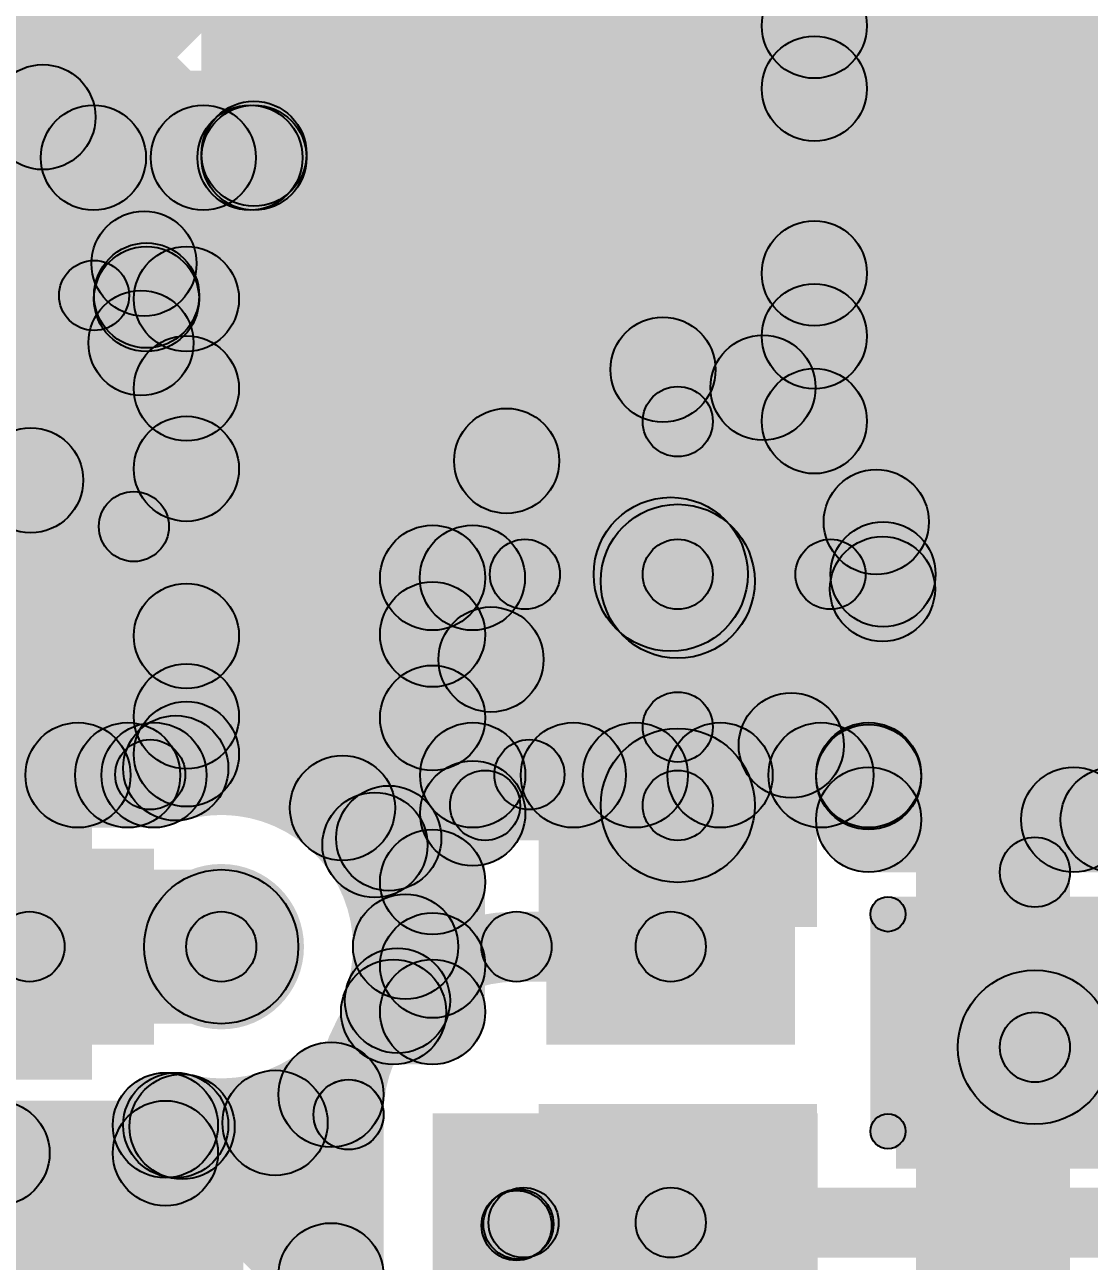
# Model space of a CAD drawing. Header units: millimetres. Extents: x 0 to 210, y 0 to 213.
# Drawn here: x 1.6838 to 1.8358, y 0.5129 to 0.6895 of the extents above; entities that cross this region are included whole.
import ezdxf

# ---------------------------------------------------------------- set-up
doc = ezdxf.new("R2010")
doc.units = ezdxf.units.MM
doc.header["$MEASUREMENT"] = 0
for name, color, linetype in [('BottomLayer', 5, 'Continuous'), ('BottomPaste', 16, 'Continuous'), ('BottomSolder', 6, 'Continuous'), ('TopLayer', 1, 'Continuous'), ('TopOverlay', 2, 'Continuous'), ('TopPaste', 8, 'Continuous'), ('TopSolder', 216, 'Continuous'), ('ViaHoleLayer', 16, 'Continuous')]:
    doc.layers.add(name, color=color, linetype=linetype)

# ---------------------------------------------------------------- blocks, each defined once
blk = doc.blocks.new('UCD1E471MNL1GS_40')
at = {"layer": 'TopOverlay'}
blk.add_hatch(color=2, dxfattribs=at).paths.add_polyline_path([(-0.14, -0.2115), (-0.14, -0.2065), (0.206, -0.2065), (0.206, -0.2115)])
blk = doc.blocks.new('CAP_0603_B_67')
at = {"layer": 'BottomLayer'}
for points in [[(-0.045, -0.0175), (-0.045, 0.0175), (-0.015, 0.0175), (-0.015, -0.0175)], [(0.015, -0.0175), (0.015, 0.0175), (0.045, 0.0175), (0.045, -0.0175)]]:
    blk.add_hatch(color=5, dxfattribs=at).paths.add_polyline_path(points)
at = {"layer": 'BottomPaste'}
for points in [[(-0.045, -0.0175), (-0.045, 0.0175), (-0.015, 0.0175), (-0.015, -0.0175)], [(0.015, -0.0175), (0.015, 0.0175), (0.045, 0.0175), (0.045, -0.0175)]]:
    blk.add_hatch(color=16, dxfattribs=at).paths.add_polyline_path(points)
at = {"layer": 'BottomSolder'}
for points in [[(-0.04736, -0.01986), (-0.04736, 0.01986), (-0.01264, 0.01986), (-0.01264, -0.01986)], [(0.01264, -0.01986), (0.01264, 0.01986), (0.04736, 0.01986), (0.04736, -0.01986)]]:
    blk.add_hatch(color=6, dxfattribs=at).paths.add_polyline_path(points)
blk = doc.blocks.new('6_TSOP_80')
at = {"layer": 'TopLayer'}
for points in [[(-0.03201, 0.04941), (-0.03201, 0.02941), (-0.05953, 0.02941), (-0.05953, 0.04941)], [(0.05953, 0.04941), (0.05953, 0.02941), (0.03201, 0.02941), (0.03201, 0.04941)], [(-0.03201, 0.01), (-0.03201, -0.01), (-0.05953, -0.01), (-0.05953, 0.01)], [(0.05953, 0.01), (0.05953, -0.01), (0.03201, -0.01), (0.03201, 0.01)], [(-0.03201, -0.02941), (-0.03201, -0.04941), (-0.05953, -0.04941), (-0.05953, -0.02941)], [(0.05953, -0.02941), (0.05953, -0.04941), (0.03201, -0.04941), (0.03201, -0.02941)]]:
    blk.add_hatch(color=1, dxfattribs=at).paths.add_polyline_path(points)
at = {"layer": 'TopOverlay'}
h = blk.add_hatch(color=2, dxfattribs=at)
edge = h.paths.add_edge_path()
edge.add_arc((-0.02854, 0.06398), 0.005, 0, 360)
for points in [[(-0.02854, 0.05898), (-0.02854, 0.06898), (0.02559, 0.06898), (0.02559, 0.05898)], [(-0.02854, -0.06898), (-0.02854, -0.05898), (0.02559, -0.05898), (0.02559, -0.06898)]]:
    blk.add_hatch(color=2, dxfattribs=at).paths.add_polyline_path(points)
h = blk.add_hatch(color=2, dxfattribs=at)
edge = h.paths.add_edge_path()
edge.add_arc((0.02559, 0.06398), 0.005, 0, 360)
h = blk.add_hatch(color=2, dxfattribs=at)
edge = h.paths.add_edge_path()
edge.add_arc((-0.07405, 0.04232), 0.005, 0, 360)
h = blk.add_hatch(color=2, dxfattribs=at)
edge = h.paths.add_edge_path()
edge.add_arc((-0.06965, 0.04232), 0.005, 0, 360)
h = blk.add_hatch(color=2, dxfattribs=at)
edge = h.paths.add_edge_path()
edge.add_arc((-0.02854, -0.06398), 0.005, 0, 360)
h = blk.add_hatch(color=2, dxfattribs=at)
edge = h.paths.add_edge_path()
edge.add_arc((0.02559, -0.06398), 0.005, 0, 360)
at = {"layer": 'TopPaste'}
for points in [[(-0.03201, 0.04941), (-0.03201, 0.02941), (-0.05953, 0.02941), (-0.05953, 0.04941)], [(0.05953, 0.04941), (0.05953, 0.02941), (0.03201, 0.02941), (0.03201, 0.04941)], [(-0.03201, 0.01), (-0.03201, -0.01), (-0.05953, -0.01), (-0.05953, 0.01)], [(0.05953, 0.01), (0.05953, -0.01), (0.03201, -0.01), (0.03201, 0.01)], [(-0.03201, -0.02941), (-0.03201, -0.04941), (-0.05953, -0.04941), (-0.05953, -0.02941)], [(0.05953, -0.02941), (0.05953, -0.04941), (0.03201, -0.04941), (0.03201, -0.02941)]]:
    blk.add_hatch(color=8, dxfattribs=at).paths.add_polyline_path(points)
at = {"layer": 'TopSolder'}
for points in [[(-0.02801, 0.05341), (-0.02801, 0.02541), (-0.06353, 0.02541), (-0.06353, 0.05341)], [(0.06353, 0.05341), (0.06353, 0.02541), (0.02801, 0.02541), (0.02801, 0.05341)], [(-0.02801, 0.014), (-0.02801, -0.014), (-0.06353, -0.014), (-0.06353, 0.014)], [(0.06353, 0.014), (0.06353, -0.014), (0.02801, -0.014), (0.02801, 0.014)], [(-0.02801, -0.02541), (-0.02801, -0.05341), (-0.06353, -0.05341), (-0.06353, -0.02541)], [(0.06353, -0.02541), (0.06353, -0.05341), (0.02801, -0.05341), (0.02801, -0.02541)]]:
    blk.add_hatch(color=216, dxfattribs=at).paths.add_polyline_path(points)
at = {"layer": 'TopOverlay', "const_width": 0.01}
blk.add_lwpolyline([(-0.06965, 0.04232, 1), (-0.07405, 0.04232, 1)], format="xyb", close=True, dxfattribs=at)
at = {"layer": 'TopOverlay'}
for centre in [(-0.02854, 0.06398), (0.02559, 0.06398), (-0.07405, 0.04232), (-0.06965, 0.04232), (-0.02854, -0.06398), (0.02559, -0.06398)]:
    blk.add_circle(centre, 0.005, dxfattribs=at)
blk = doc.blocks.new('RES_0603_B_84')
at = {"layer": 'BottomLayer'}
for points in [[(-0.045, -0.0175), (-0.045, 0.0175), (-0.015, 0.0175), (-0.015, -0.0175)], [(0.015, -0.0175), (0.015, 0.0175), (0.045, 0.0175), (0.045, -0.0175)]]:
    blk.add_hatch(color=5, dxfattribs=at).paths.add_polyline_path(points)
at = {"layer": 'BottomPaste'}
for points in [[(-0.045, -0.0175), (-0.045, 0.0175), (-0.015, 0.0175), (-0.015, -0.0175)], [(0.015, -0.0175), (0.015, 0.0175), (0.045, 0.0175), (0.045, -0.0175)]]:
    blk.add_hatch(color=16, dxfattribs=at).paths.add_polyline_path(points)
at = {"layer": 'BottomSolder'}
for points in [[(-0.049, -0.0215), (-0.049, 0.0215), (-0.011, 0.0215), (-0.011, -0.0215)], [(0.011, -0.0215), (0.011, 0.0215), (0.049, 0.0215), (0.049, -0.0215)]]:
    blk.add_hatch(color=6, dxfattribs=at).paths.add_polyline_path(points)
blk = doc.blocks.new('CAP_0603_89')
at = {"layer": 'TopLayer'}
for points in [[(-0.015, 0.0175), (-0.015, -0.0175), (-0.045, -0.0175), (-0.045, 0.0175)], [(0.045, 0.0175), (0.045, -0.0175), (0.015, -0.0175), (0.015, 0.0175)]]:
    blk.add_hatch(color=1, dxfattribs=at).paths.add_polyline_path(points)
at = {"layer": 'TopOverlay'}
h = blk.add_hatch(color=2, dxfattribs=at)
edge = h.paths.add_edge_path()
edge.add_arc((-0.049, 0.021), 0.0025, 0, 360)
h = blk.add_hatch(color=2, dxfattribs=at)
edge = h.paths.add_edge_path()
edge.add_arc((-0.049, 0.021), 0.0025, 0, 360)
for points in [[(-0.049, 0.0185), (-0.049, 0.0235), (-0.018, 0.0235), (-0.018, 0.0185)], [(0.018, 0.0185), (0.018, 0.0235), (0.049, 0.0235), (0.049, 0.0185)], [(-0.0515, 0.021), (-0.0465, 0.021), (-0.0465, -0.021), (-0.0515, -0.021)], [(0.0465, 0.021), (0.0515, 0.021), (0.0515, -0.021), (0.0465, -0.021)], [(-0.049, -0.0235), (-0.049, -0.0185), (-0.018, -0.0185), (-0.018, -0.0235)], [(0.018, -0.0235), (0.018, -0.0185), (0.049, -0.0185), (0.049, -0.0235)]]:
    blk.add_hatch(color=2, dxfattribs=at).paths.add_polyline_path(points)
h = blk.add_hatch(color=2, dxfattribs=at)
edge = h.paths.add_edge_path()
edge.add_arc((-0.018, 0.021), 0.0025, 0, 360)
h = blk.add_hatch(color=2, dxfattribs=at)
edge = h.paths.add_edge_path()
edge.add_arc((0.018, 0.021), 0.0025, 0, 360)
h = blk.add_hatch(color=2, dxfattribs=at)
edge = h.paths.add_edge_path()
edge.add_arc((0.049, 0.021), 0.0025, 0, 360)
h = blk.add_hatch(color=2, dxfattribs=at)
edge = h.paths.add_edge_path()
edge.add_arc((0.049, 0.021), 0.0025, 0, 360)
h = blk.add_hatch(color=2, dxfattribs=at)
edge = h.paths.add_edge_path()
edge.add_arc((-0.049, -0.021), 0.0025, 0, 360)
h = blk.add_hatch(color=2, dxfattribs=at)
edge = h.paths.add_edge_path()
edge.add_arc((-0.049, -0.021), 0.0025, 0, 360)
h = blk.add_hatch(color=2, dxfattribs=at)
edge = h.paths.add_edge_path()
edge.add_arc((-0.018, -0.021), 0.0025, 0, 360)
h = blk.add_hatch(color=2, dxfattribs=at)
edge = h.paths.add_edge_path()
edge.add_arc((0.018, -0.021), 0.0025, 0, 360)
h = blk.add_hatch(color=2, dxfattribs=at)
edge = h.paths.add_edge_path()
edge.add_arc((0.049, -0.021), 0.0025, 0, 360)
h = blk.add_hatch(color=2, dxfattribs=at)
edge = h.paths.add_edge_path()
edge.add_arc((0.049, -0.021), 0.0025, 0, 360)
at = {"layer": 'TopPaste'}
for points in [[(-0.015, 0.0175), (-0.015, -0.0175), (-0.045, -0.0175), (-0.045, 0.0175)], [(0.045, 0.0175), (0.045, -0.0175), (0.015, -0.0175), (0.015, 0.0175)]]:
    blk.add_hatch(color=8, dxfattribs=at).paths.add_polyline_path(points)
at = {"layer": 'TopSolder'}
for points in [[(-0.01264, 0.01986), (-0.01264, -0.01986), (-0.04736, -0.01986), (-0.04736, 0.01986)], [(0.04736, 0.01986), (0.04736, -0.01986), (0.01264, -0.01986), (0.01264, 0.01986)]]:
    blk.add_hatch(color=216, dxfattribs=at).paths.add_polyline_path(points)
at = {"layer": 'TopOverlay'}
for centre in [(-0.049, 0.021), (-0.049, 0.021), (-0.018, 0.021), (0.018, 0.021), (0.049, 0.021), (0.049, 0.021), (-0.049, -0.021), (-0.049, -0.021), (-0.018, -0.021), (0.018, -0.021), (0.049, -0.021), (0.049, -0.021)]:
    blk.add_circle(centre, 0.0025, dxfattribs=at)

msp = doc.modelspace()

# ---------------------------------------------------------------- hatches: boundary and pattern name
at = {"layer": 'BottomLayer'}
for points in [[(1.63805, 0.83717), (1.64866, 0.84778), (1.8018, 0.69464), (1.7912, 0.68403)], [(1.63805, 0.80182), (1.64866, 0.81242), (1.8018, 0.65928), (1.7912, 0.64867)], [(1.804, 0.63288), (1.789, 0.63288), (1.789, 0.81096), (1.804, 0.81096)], [(1.833, 0.487), (1.811, 0.487), (1.811, 0.81096), (1.833, 0.81096)], [(1.69167, 0.67098), (1.68107, 0.68159), (1.7912, 0.79172), (1.8018, 0.78111)], [(1.63805, 0.76646), (1.64866, 0.77707), (1.78019, 0.64554), (1.76958, 0.63493)], [(1.70612, 0.65007), (1.69551, 0.66068), (1.7912, 0.75636), (1.8018, 0.74576)], [(1.63805, 0.73111), (1.64866, 0.74171), (1.75787, 0.6325), (1.74727, 0.62189)], [(1.71216, 0.62076), (1.70155, 0.63136), (1.7912, 0.72101), (1.8018, 0.7104)], [(1.71216, 0.5854), (1.70155, 0.59601), (1.7912, 0.68565), (1.8018, 0.67504)], [(1.70116, 0.64282), (1.70116, 0.65782), (1.70686, 0.65782), (1.70686, 0.64282)], [(1.67186, 0.64582), (1.67186, 0.65582), (1.69367, 0.65582), (1.69367, 0.64582)], [(1.71436, 0.58532), (1.69936, 0.58532), (1.69936, 0.65032), (1.71436, 0.65032)], [(1.79447, 0.63236), (1.78387, 0.64297), (1.7912, 0.6503), (1.8018, 0.63969)], [(1.70155, 0.63225), (1.71216, 0.64286), (1.7473, 0.60771), (1.7367, 0.59711)], [(1.782, 0.611), (1.772, 0.611), (1.772, 0.63281), (1.782, 0.63281)], [(1.67186, 0.61282), (1.67186, 0.62282), (1.69936, 0.62282), (1.69936, 0.61282)], [(1.742, 0.603), (1.742, 0.618), (1.74769, 0.618), (1.74769, 0.603)], [(1.75519, 0.606), (1.75519, 0.616), (1.777, 0.616), (1.777, 0.606)], [(1.7495, 0.5485), (1.7345, 0.5485), (1.7345, 0.6105), (1.7495, 0.6105)], [(1.788, 0.578), (1.766, 0.578), (1.766, 0.61), (1.788, 0.61)], [(1.70155, 0.59689), (1.71216, 0.6075), (1.7473, 0.57236), (1.7367, 0.56175)], [(1.73444, 0.57233), (1.72384, 0.58294), (1.7367, 0.5958), (1.7473, 0.58519)], [(1.7495, 0.573), (1.7495, 0.583), (1.777, 0.583), (1.777, 0.573)], [(1.67186, 0.54682), (1.67186, 0.56882), (1.71183, 0.56882), (1.71183, 0.54682)], [(1.74229, 0.54482), (1.73168, 0.55543), (1.7367, 0.56044), (1.7473, 0.54983)], [(1.73643, 0.541), (1.73643, 0.556), (1.742, 0.556), (1.742, 0.541)], [(1.69667, 0.4992), (1.68606, 0.5098), (1.71422, 0.53796), (1.72482, 0.52736)], [(1.70093, 0.52681), (1.71154, 0.53741), (1.7328, 0.51615), (1.7222, 0.50554)], [(1.64336, 0.52082), (1.64336, 0.53582), (1.70386, 0.53582), (1.70386, 0.52082)], [(1.735, 0.4855), (1.72, 0.4855), (1.72, 0.53669), (1.735, 0.53669)], [(1.66131, 0.4992), (1.6507, 0.5098), (1.67452, 0.53362), (1.68513, 0.52302)], [(1.66937, 0.52302), (1.67997, 0.53362), (1.70379, 0.5098), (1.69319, 0.4992)], [(1.742, 0.5), (1.797, 0.5), (1.797, 0.534), (1.742, 0.534)], [(1.71136, 0.52832), (1.69636, 0.52832), (1.69636, 0.53232), (1.71136, 0.53232)]]:
    msp.add_hatch(color=5, dxfattribs=at).paths.add_polyline_path(points)
h = msp.add_hatch(color=5, dxfattribs=at)
edge = h.paths.add_edge_path()
edge.add_arc((1.7965, 0.68933), 0.0075, 0, 360)
h = msp.add_hatch(color=5, dxfattribs=at)
edge = h.paths.add_edge_path()
edge.add_arc((1.7965, 0.68035), 0.0075, 0, 360)
h = msp.add_hatch(color=5, dxfattribs=at)
edge = h.paths.add_edge_path()
edge.add_arc((1.68637, 0.67629), 0.0075, 0, 360)
h = msp.add_hatch(color=5, dxfattribs=at)
edge = h.paths.add_edge_path()
edge.add_arc((1.70081, 0.65537), 0.0075, 0, 360)
h = msp.add_hatch(color=5, dxfattribs=at)
edge = h.paths.add_edge_path()
edge.add_arc((1.7965, 0.65398), 0.0075, 0, 360)
h = msp.add_hatch(color=5, dxfattribs=at)
edge = h.paths.add_edge_path()
edge.add_arc((1.70116, 0.65032), 0.0075, 0, 360)
h = msp.add_hatch(color=5, dxfattribs=at)
edge = h.paths.add_edge_path()
edge.add_arc((1.70117, 0.65082), 0.0075, 0, 360)
h = msp.add_hatch(color=5, dxfattribs=at)
edge = h.paths.add_edge_path()
edge.add_arc((1.70686, 0.65032), 0.0075, 0, 360)
h = msp.add_hatch(color=5, dxfattribs=at)
edge = h.paths.add_edge_path()
edge.add_arc((1.70686, 0.65032), 0.0075, 0, 360)
h = msp.add_hatch(color=5, dxfattribs=at)
edge = h.paths.add_edge_path()
edge.add_arc((1.69367, 0.65082), 0.005, 0, 360)
h = msp.add_hatch(color=5, dxfattribs=at)
edge = h.paths.add_edge_path()
edge.add_arc((1.7965, 0.64499), 0.0075, 0, 360)
h = msp.add_hatch(color=5, dxfattribs=at)
edge = h.paths.add_edge_path()
edge.add_arc((1.77489, 0.64023), 0.0075, 0, 360)
h = msp.add_hatch(color=5, dxfattribs=at)
edge = h.paths.add_edge_path()
edge.add_arc((1.70686, 0.63755), 0.0075, 0, 360)
h = msp.add_hatch(color=5, dxfattribs=at)
edge = h.paths.add_edge_path()
edge.add_arc((1.78917, 0.63766), 0.0075, 0, 360)
h = msp.add_hatch(color=5, dxfattribs=at)
edge = h.paths.add_edge_path()
edge.add_arc((1.7965, 0.63288), 0.0075, 0, 360)
h = msp.add_hatch(color=5, dxfattribs=at)
edge = h.paths.add_edge_path()
edge.add_arc((1.7965, 0.63288), 0.0075, 0, 360)
h = msp.add_hatch(color=5, dxfattribs=at)
edge = h.paths.add_edge_path()
edge.add_arc((1.777, 0.63281), 0.005, 0, 360)
h = msp.add_hatch(color=5, dxfattribs=at)
edge = h.paths.add_edge_path()
edge.add_arc((1.75257, 0.6272), 0.0075, 0, 360)
h = msp.add_hatch(color=5, dxfattribs=at)
edge = h.paths.add_edge_path()
edge.add_arc((1.70686, 0.62606), 0.0075, 0, 360)
h = msp.add_hatch(color=5, dxfattribs=at)
edge = h.paths.add_edge_path()
edge.add_arc((1.69936, 0.61782), 0.005, 0, 360)
h = msp.add_hatch(color=5, dxfattribs=at)
edge = h.paths.add_edge_path()
edge.add_arc((1.776, 0.611), 0.011, 0, 360)
h = msp.add_hatch(color=5, dxfattribs=at)
edge = h.paths.add_edge_path()
edge.add_arc((1.777, 0.611), 0.01181, 0, 360)
h = msp.add_hatch(color=5, dxfattribs=at)
edge = h.paths.add_edge_path()
edge.add_arc((1.777, 0.61), 0.011, 0, 360)
h = msp.add_hatch(color=5, dxfattribs=at)
edge = h.paths.add_edge_path()
edge.add_arc((1.777, 0.61), 0.011, 0, 360)
h = msp.add_hatch(color=5, dxfattribs=at)
edge = h.paths.add_edge_path()
edge.add_arc((1.742, 0.6105), 0.0075, 0, 360)
h = msp.add_hatch(color=5, dxfattribs=at)
edge = h.paths.add_edge_path()
edge.add_arc((1.742, 0.6105), 0.0075, 0, 360)
h = msp.add_hatch(color=5, dxfattribs=at)
edge = h.paths.add_edge_path()
edge.add_arc((1.74769, 0.6105), 0.0075, 0, 360)
h = msp.add_hatch(color=5, dxfattribs=at)
edge = h.paths.add_edge_path()
edge.add_arc((1.74769, 0.6105), 0.0075, 0, 360)
h = msp.add_hatch(color=5, dxfattribs=at)
edge = h.paths.add_edge_path()
edge.add_arc((1.75519, 0.611), 0.005, 0, 360)
h = msp.add_hatch(color=5, dxfattribs=at)
edge = h.paths.add_edge_path()
edge.add_arc((1.777, 0.611), 0.005, 0, 360)
h = msp.add_hatch(color=5, dxfattribs=at)
edge = h.paths.add_edge_path()
edge.add_arc((1.777, 0.611), 0.005, 0, 360)
h = msp.add_hatch(color=5, dxfattribs=at)
edge = h.paths.add_edge_path()
edge.add_arc((1.70686, 0.6022), 0.0075, 0, 360)
h = msp.add_hatch(color=5, dxfattribs=at)
edge = h.paths.add_edge_path()
edge.add_arc((1.742, 0.60241), 0.0075, 0, 360)
h = msp.add_hatch(color=5, dxfattribs=at)
edge = h.paths.add_edge_path()
edge.add_arc((1.70686, 0.59071), 0.0075, 0, 360)
h = msp.add_hatch(color=5, dxfattribs=at)
edge = h.paths.add_edge_path()
edge.add_arc((1.742, 0.59049), 0.0075, 0, 360)
h = msp.add_hatch(color=5, dxfattribs=at)
edge = h.paths.add_edge_path()
edge.add_arc((1.70686, 0.58532), 0.0075, 0, 360)
h = msp.add_hatch(color=5, dxfattribs=at)
edge = h.paths.add_edge_path()
edge.add_arc((1.70534, 0.58332), 0.0075, 0, 360)
h = msp.add_hatch(color=5, dxfattribs=at)
edge = h.paths.add_edge_path()
edge.add_arc((1.777, 0.578), 0.011, 0, 360)
h = msp.add_hatch(color=5, dxfattribs=at)
edge = h.paths.add_edge_path()
edge.add_arc((1.72914, 0.57763), 0.0075, 0, 360)
h = msp.add_hatch(color=5, dxfattribs=at)
edge = h.paths.add_edge_path()
edge.add_arc((1.7495, 0.578), 0.005, 0, 360)
h = msp.add_hatch(color=5, dxfattribs=at)
edge = h.paths.add_edge_path()
edge.add_arc((1.777, 0.578), 0.005, 0, 360)
h = msp.add_hatch(color=5, dxfattribs=at)
edge = h.paths.add_edge_path()
edge.add_arc((1.742, 0.56706), 0.0075, 0, 360)
h = msp.add_hatch(color=5, dxfattribs=at)
edge = h.paths.add_edge_path()
edge.add_arc((1.71183, 0.55782), 0.01181, 0, 360)
h = msp.add_hatch(color=5, dxfattribs=at)
edge = h.paths.add_edge_path()
edge.add_arc((1.71183, 0.55782), 0.011, 0, 360)
h = msp.add_hatch(color=5, dxfattribs=at)
edge = h.paths.add_edge_path()
edge.add_arc((1.73814, 0.55782), 0.0075, 0, 360)
h = msp.add_hatch(color=5, dxfattribs=at)
edge = h.paths.add_edge_path()
edge.add_arc((1.73814, 0.55782), 0.0075, 0, 360)
h = msp.add_hatch(color=5, dxfattribs=at)
edge = h.paths.add_edge_path()
edge.add_arc((1.742, 0.55514), 0.0075, 0, 360)
h = msp.add_hatch(color=5, dxfattribs=at)
edge = h.paths.add_edge_path()
edge.add_arc((1.73699, 0.55012), 0.0075, 0, 360)
h = msp.add_hatch(color=5, dxfattribs=at)
edge = h.paths.add_edge_path()
edge.add_arc((1.73643, 0.5485), 0.0075, 0, 360)
h = msp.add_hatch(color=5, dxfattribs=at)
edge = h.paths.add_edge_path()
edge.add_arc((1.73643, 0.5485), 0.0075, 0, 360)
h = msp.add_hatch(color=5, dxfattribs=at)
edge = h.paths.add_edge_path()
edge.add_arc((1.742, 0.5485), 0.0075, 0, 360)
h = msp.add_hatch(color=5, dxfattribs=at)
edge = h.paths.add_edge_path()
edge.add_arc((1.742, 0.5485), 0.0075, 0, 360)
h = msp.add_hatch(color=5, dxfattribs=at)
edge = h.paths.add_edge_path()
edge.add_arc((1.7275, 0.53669), 0.0075, 0, 360)
h = msp.add_hatch(color=5, dxfattribs=at)
edge = h.paths.add_edge_path()
edge.add_arc((1.7275, 0.53669), 0.0075, 0, 360)
h = msp.add_hatch(color=5, dxfattribs=at)
edge = h.paths.add_edge_path()
edge.add_arc((1.70386, 0.53232), 0.0075, 0, 360)
h = msp.add_hatch(color=5, dxfattribs=at)
edge = h.paths.add_edge_path()
edge.add_arc((1.70534, 0.53232), 0.0075, 0, 360)
h = msp.add_hatch(color=5, dxfattribs=at)
edge = h.paths.add_edge_path()
edge.add_arc((1.70624, 0.53211), 0.0075, 0, 360)
h = msp.add_hatch(color=5, dxfattribs=at)
edge = h.paths.add_edge_path()
edge.add_arc((1.71952, 0.53266), 0.0075, 0, 360)
h = msp.add_hatch(color=5, dxfattribs=at)
edge = h.paths.add_edge_path()
edge.add_arc((1.67983, 0.52832), 0.0075, 0, 360)
h = msp.add_hatch(color=5, dxfattribs=at)
edge = h.paths.add_edge_path()
edge.add_arc((1.70386, 0.52832), 0.0075, 0, 360)
h = msp.add_hatch(color=5, dxfattribs=at)
edge = h.paths.add_edge_path()
edge.add_arc((1.70386, 0.52832), 0.0075, 0, 360)
h = msp.add_hatch(color=5, dxfattribs=at)
edge = h.paths.add_edge_path()
edge.add_arc((1.754, 0.518), 0.01181, 0, 360)
h = msp.add_hatch(color=5, dxfattribs=at)
edge = h.paths.add_edge_path()
edge.add_arc((1.7275, 0.51085), 0.0075, 0, 360)
at = {"layer": 'TopLayer'}
for points in [[(1.723, 0.633), (2.098, 0.633), (2.098, 1.208), (1.723, 1.208)], [(1.70377, 0.57702), (1.69317, 0.58762), (2.1232, 1.01765), (2.1338, 1.00704)], [(1.79447, 0.63236), (1.78387, 0.64297), (2.1232, 0.9823), (2.1338, 0.97169)], [(1.81064, 0.61318), (1.80004, 0.62378), (2.1232, 0.94694), (2.1338, 0.93633)], [(1.06, 0.685), (1.702, 0.685), (1.702, 0.943), (1.06, 0.943)], [(1.80956, 0.57674), (1.79896, 0.58735), (2.1232, 0.91159), (2.1338, 0.90098)], [(1.83883, 0.57065), (1.82823, 0.58126), (2.1232, 0.87623), (2.1338, 0.86562)], [(1.66842, 0.57702), (1.65781, 0.58762), (1.88246, 0.81227), (1.89306, 0.80166)], [(1.7218, 0.66576), (1.7112, 0.67636), (1.8471, 0.81227), (1.85771, 0.80166)], [(1.7112, 0.79939), (1.7218, 0.80999), (1.92254, 0.60926), (1.91193, 0.59865)], [(1.7112, 0.79938), (1.7218, 0.80999), (1.92254, 0.60926), (1.91193, 0.59865)], [(1.724, 0.6705), (1.709, 0.6705), (1.709, 0.7775), (1.724, 0.7775)], [(1.7112, 0.76403), (1.7218, 0.77464), (1.91518, 0.58126), (1.90457, 0.57065)], [(1.7112, 0.72867), (1.7218, 0.73928), (1.87982, 0.58126), (1.86922, 0.57065)], [(1.7112, 0.69332), (1.7218, 0.70392), (1.78019, 0.64554), (1.76958, 0.63493)], [(1.69358, 0.663), (1.69358, 0.678), (1.7165, 0.678), (1.7165, 0.663)], [(1.446, 0.579), (2.098, 0.579), (2.098, 0.675), (1.446, 0.675)], [(1.5979, 0.6652), (1.6085, 0.6758), (1.69668, 0.58762), (1.68608, 0.57702)], [(1.70612, 0.65007), (1.69551, 0.66068), (1.71064, 0.6758), (1.72124, 0.6652)], [(1.70396, 0.6652), (1.71457, 0.6758), (1.75787, 0.6325), (1.74727, 0.62189)], [(1.67186, 0.64582), (1.67186, 0.65582), (1.69367, 0.65582), (1.69367, 0.64582)], [(1.69507, 0.63873), (1.70568, 0.64934), (1.7674, 0.58762), (1.75679, 0.57702)], [(1.782, 0.611), (1.772, 0.611), (1.772, 0.63281), (1.782, 0.63281)], [(1.67932, 0.61913), (1.68993, 0.62974), (1.74105, 0.57861), (1.73044, 0.56801)], [(1.75519, 0.606), (1.75519, 0.616), (1.777, 0.616), (1.777, 0.606)], [(1.777, 0.606), (1.777, 0.616), (1.79881, 0.616), (1.79881, 0.606)], [(1.80093, 0.60358), (1.81154, 0.61419), (1.84447, 0.58126), (1.83386, 0.57065)], [(1.782, 0.58919), (1.772, 0.58919), (1.772, 0.611), (1.782, 0.611)], [(1.73444, 0.57233), (1.72384, 0.58294), (1.74503, 0.60413), (1.75564, 0.59353)], [(1.78789, 0.58127), (1.7985, 0.59187), (1.80275, 0.58762), (1.79214, 0.57702)], [(1.6562, 0.57482), (1.6562, 0.58982), (1.70223, 0.58982), (1.70223, 0.57482)], [(1.74774, 0.57482), (1.74774, 0.58982), (1.77095, 0.58982), (1.77095, 0.57482)], [(1.78305, 0.57482), (1.78305, 0.58982), (1.80426, 0.58982), (1.80426, 0.57482)], [(1.80426, 0.56846), (1.80426, 0.58346), (1.846, 0.58346), (1.846, 0.56846)], [(1.75524, 0.57687), (1.74024, 0.57687), (1.74024, 0.58232), (1.75524, 0.58232)], [(1.81176, 0.57596), (1.79676, 0.57596), (1.79676, 0.58232), (1.81176, 0.58232)], [(1.833, 0.54346), (1.823, 0.54346), (1.823, 0.56846), (1.833, 0.56846)], [(1.68446, 0.55282), (1.68446, 0.56282), (1.71183, 0.56282), (1.71183, 0.55282)], [(1.75398, 0.55282), (1.75398, 0.56282), (1.776, 0.56282), (1.776, 0.55282)], [(1.828, 0.53246), (1.828, 0.55446), (1.881, 0.55446), (1.881, 0.53246)], [(1.735, 0.501), (1.725, 0.501), (1.725, 0.53383), (1.735, 0.53383)], [(1.584, 0.402), (1.715, 0.402), (1.715, 0.533), (1.584, 0.533)], [(1.75499, 0.51341), (1.75499, 0.52341), (1.776, 0.52341), (1.776, 0.51341)], [(1.776, 0.51341), (1.776, 0.52341), (1.95776, 0.52341), (1.95776, 0.51341)]]:
    msp.add_hatch(color=1, dxfattribs=at).paths.add_polyline_path(points)
h = msp.add_hatch(color=1, dxfattribs=at)
edge = h.paths.add_edge_path()
edge.add_arc((1.7165, 0.67106), 0.0075, 0, 360)
h = msp.add_hatch(color=1, dxfattribs=at)
edge = h.paths.add_edge_path()
edge.add_arc((1.69358, 0.6705), 0.0075, 0, 360)
h = msp.add_hatch(color=1, dxfattribs=at)
edge = h.paths.add_edge_path()
edge.add_arc((1.69358, 0.6705), 0.0075, 0, 360)
h = msp.add_hatch(color=1, dxfattribs=at)
edge = h.paths.add_edge_path()
edge.add_arc((1.70927, 0.6705), 0.0075, 0, 360)
h = msp.add_hatch(color=1, dxfattribs=at)
edge = h.paths.add_edge_path()
edge.add_arc((1.71594, 0.6705), 0.0075, 0, 360)
h = msp.add_hatch(color=1, dxfattribs=at)
edge = h.paths.add_edge_path()
edge.add_arc((1.7165, 0.6705), 0.0075, 0, 360)
h = msp.add_hatch(color=1, dxfattribs=at)
edge = h.paths.add_edge_path()
edge.add_arc((1.7165, 0.6705), 0.0075, 0, 360)
h = msp.add_hatch(color=1, dxfattribs=at)
edge = h.paths.add_edge_path()
edge.add_arc((1.70081, 0.65537), 0.0075, 0, 360)
h = msp.add_hatch(color=1, dxfattribs=at)
edge = h.paths.add_edge_path()
edge.add_arc((1.70117, 0.65082), 0.0075, 0, 360)
h = msp.add_hatch(color=1, dxfattribs=at)
edge = h.paths.add_edge_path()
edge.add_arc((1.70117, 0.65082), 0.0075, 0, 360)
h = msp.add_hatch(color=1, dxfattribs=at)
edge = h.paths.add_edge_path()
edge.add_arc((1.69367, 0.65082), 0.005, 0, 360)
h = msp.add_hatch(color=1, dxfattribs=at)
edge = h.paths.add_edge_path()
edge.add_arc((1.70037, 0.64404), 0.0075, 0, 360)
h = msp.add_hatch(color=1, dxfattribs=at)
edge = h.paths.add_edge_path()
edge.add_arc((1.77489, 0.64023), 0.0075, 0, 360)
h = msp.add_hatch(color=1, dxfattribs=at)
edge = h.paths.add_edge_path()
edge.add_arc((1.78917, 0.63766), 0.0075, 0, 360)
h = msp.add_hatch(color=1, dxfattribs=at)
edge = h.paths.add_edge_path()
edge.add_arc((1.777, 0.63281), 0.005, 0, 360)
h = msp.add_hatch(color=1, dxfattribs=at)
edge = h.paths.add_edge_path()
edge.add_arc((1.75257, 0.6272), 0.0075, 0, 360)
h = msp.add_hatch(color=1, dxfattribs=at)
edge = h.paths.add_edge_path()
edge.add_arc((1.68462, 0.62443), 0.0075, 0, 360)
h = msp.add_hatch(color=1, dxfattribs=at)
edge = h.paths.add_edge_path()
edge.add_arc((1.80534, 0.61848), 0.0075, 0, 360)
h = msp.add_hatch(color=1, dxfattribs=at)
edge = h.paths.add_edge_path()
edge.add_arc((1.777, 0.611), 0.01181, 0, 360)
h = msp.add_hatch(color=1, dxfattribs=at)
edge = h.paths.add_edge_path()
edge.add_arc((1.80631, 0.611), 0.0075, 0, 360)
h = msp.add_hatch(color=1, dxfattribs=at)
edge = h.paths.add_edge_path()
edge.add_arc((1.80631, 0.611), 0.0075, 0, 360)
h = msp.add_hatch(color=1, dxfattribs=at)
edge = h.paths.add_edge_path()
edge.add_arc((1.80623, 0.60889), 0.0075, 0, 360)
h = msp.add_hatch(color=1, dxfattribs=at)
edge = h.paths.add_edge_path()
edge.add_arc((1.75519, 0.611), 0.005, 0, 360)
h = msp.add_hatch(color=1, dxfattribs=at)
edge = h.paths.add_edge_path()
edge.add_arc((1.777, 0.611), 0.005, 0, 360)
h = msp.add_hatch(color=1, dxfattribs=at)
edge = h.paths.add_edge_path()
edge.add_arc((1.777, 0.611), 0.005, 0, 360)
h = msp.add_hatch(color=1, dxfattribs=at)
edge = h.paths.add_edge_path()
edge.add_arc((1.777, 0.611), 0.005, 0, 360)
h = msp.add_hatch(color=1, dxfattribs=at)
edge = h.paths.add_edge_path()
edge.add_arc((1.777, 0.611), 0.005, 0, 360)
h = msp.add_hatch(color=1, dxfattribs=at)
edge = h.paths.add_edge_path()
edge.add_arc((1.79881, 0.611), 0.005, 0, 360)
h = msp.add_hatch(color=1, dxfattribs=at)
edge = h.paths.add_edge_path()
edge.add_arc((1.75034, 0.59883), 0.0075, 0, 360)
h = msp.add_hatch(color=1, dxfattribs=at)
edge = h.paths.add_edge_path()
edge.add_arc((1.777, 0.58919), 0.005, 0, 360)
h = msp.add_hatch(color=1, dxfattribs=at)
edge = h.paths.add_edge_path()
edge.add_arc((1.7932, 0.58657), 0.0075, 0, 360)
h = msp.add_hatch(color=1, dxfattribs=at)
edge = h.paths.add_edge_path()
edge.add_arc((1.69138, 0.58232), 0.0075, 0, 360)
h = msp.add_hatch(color=1, dxfattribs=at)
edge = h.paths.add_edge_path()
edge.add_arc((1.69847, 0.58232), 0.0075, 0, 360)
h = msp.add_hatch(color=1, dxfattribs=at)
edge = h.paths.add_edge_path()
edge.add_arc((1.70223, 0.58232), 0.0075, 0, 360)
h = msp.add_hatch(color=1, dxfattribs=at)
edge = h.paths.add_edge_path()
edge.add_arc((1.70223, 0.58232), 0.0075, 0, 360)
h = msp.add_hatch(color=1, dxfattribs=at)
edge = h.paths.add_edge_path()
edge.add_arc((1.74774, 0.58232), 0.0075, 0, 360)
h = msp.add_hatch(color=1, dxfattribs=at)
edge = h.paths.add_edge_path()
edge.add_arc((1.74774, 0.58232), 0.0075, 0, 360)
h = msp.add_hatch(color=1, dxfattribs=at)
edge = h.paths.add_edge_path()
edge.add_arc((1.76209, 0.58232), 0.0075, 0, 360)
h = msp.add_hatch(color=1, dxfattribs=at)
edge = h.paths.add_edge_path()
edge.add_arc((1.77095, 0.58232), 0.0075, 0, 360)
h = msp.add_hatch(color=1, dxfattribs=at)
edge = h.paths.add_edge_path()
edge.add_arc((1.77095, 0.58232), 0.0075, 0, 360)
h = msp.add_hatch(color=1, dxfattribs=at)
edge = h.paths.add_edge_path()
edge.add_arc((1.78305, 0.58232), 0.0075, 0, 360)
h = msp.add_hatch(color=1, dxfattribs=at)
edge = h.paths.add_edge_path()
edge.add_arc((1.78305, 0.58232), 0.0075, 0, 360)
h = msp.add_hatch(color=1, dxfattribs=at)
edge = h.paths.add_edge_path()
edge.add_arc((1.79745, 0.58232), 0.0075, 0, 360)
h = msp.add_hatch(color=1, dxfattribs=at)
edge = h.paths.add_edge_path()
edge.add_arc((1.80426, 0.58232), 0.0075, 0, 360)
h = msp.add_hatch(color=1, dxfattribs=at)
edge = h.paths.add_edge_path()
edge.add_arc((1.80426, 0.58232), 0.0075, 0, 360)
h = msp.add_hatch(color=1, dxfattribs=at)
edge = h.paths.add_edge_path()
edge.add_arc((1.80426, 0.58204), 0.0075, 0, 360)
h = msp.add_hatch(color=1, dxfattribs=at)
edge = h.paths.add_edge_path()
edge.add_arc((1.72914, 0.57763), 0.0075, 0, 360)
h = msp.add_hatch(color=1, dxfattribs=at)
edge = h.paths.add_edge_path()
edge.add_arc((1.74774, 0.57687), 0.0075, 0, 360)
h = msp.add_hatch(color=1, dxfattribs=at)
edge = h.paths.add_edge_path()
edge.add_arc((1.74774, 0.57687), 0.0075, 0, 360)
h = msp.add_hatch(color=1, dxfattribs=at)
edge = h.paths.add_edge_path()
edge.add_arc((1.80426, 0.57596), 0.0075, 0, 360)
h = msp.add_hatch(color=1, dxfattribs=at)
edge = h.paths.add_edge_path()
edge.add_arc((1.80426, 0.57596), 0.0075, 0, 360)
h = msp.add_hatch(color=1, dxfattribs=at)
edge = h.paths.add_edge_path()
edge.add_arc((1.83353, 0.57596), 0.0075, 0, 360)
h = msp.add_hatch(color=1, dxfattribs=at)
edge = h.paths.add_edge_path()
edge.add_arc((1.83916, 0.57596), 0.0075, 0, 360)
h = msp.add_hatch(color=1, dxfattribs=at)
edge = h.paths.add_edge_path()
edge.add_arc((1.73377, 0.57234), 0.0075, 0, 360)
h = msp.add_hatch(color=1, dxfattribs=at)
edge = h.paths.add_edge_path()
edge.add_arc((1.73377, 0.57234), 0.0075, 0, 360)
h = msp.add_hatch(color=1, dxfattribs=at)
edge = h.paths.add_edge_path()
edge.add_arc((1.73575, 0.57331), 0.0075, 0, 360)
h = msp.add_hatch(color=1, dxfattribs=at)
edge = h.paths.add_edge_path()
edge.add_arc((1.828, 0.56846), 0.005, 0, 360)
h = msp.add_hatch(color=1, dxfattribs=at)
edge = h.paths.add_edge_path()
edge.add_arc((1.71183, 0.55782), 0.01181, 0, 360)
h = msp.add_hatch(color=1, dxfattribs=at)
edge = h.paths.add_edge_path()
edge.add_arc((1.68446, 0.55782), 0.005, 0, 360)
h = msp.add_hatch(color=1, dxfattribs=at)
edge = h.paths.add_edge_path()
edge.add_arc((1.71183, 0.55782), 0.005, 0, 360)
h = msp.add_hatch(color=1, dxfattribs=at)
edge = h.paths.add_edge_path()
edge.add_arc((1.75398, 0.55782), 0.005, 0, 360)
h = msp.add_hatch(color=1, dxfattribs=at)
edge = h.paths.add_edge_path()
edge.add_arc((1.75398, 0.55782), 0.005, 0, 360)
h = msp.add_hatch(color=1, dxfattribs=at)
edge = h.paths.add_edge_path()
edge.add_arc((1.776, 0.55782), 0.005, 0, 360)
h = msp.add_hatch(color=1, dxfattribs=at)
edge = h.paths.add_edge_path()
edge.add_arc((1.828, 0.54346), 0.011, 0, 360)
h = msp.add_hatch(color=1, dxfattribs=at)
edge = h.paths.add_edge_path()
edge.add_arc((1.828, 0.54346), 0.005, 0, 360)
h = msp.add_hatch(color=1, dxfattribs=at)
edge = h.paths.add_edge_path()
edge.add_arc((1.73, 0.53383), 0.005, 0, 360)
h = msp.add_hatch(color=1, dxfattribs=at)
edge = h.paths.add_edge_path()
edge.add_arc((1.73, 0.53384), 0.005, 0, 360)
h = msp.add_hatch(color=1, dxfattribs=at)
edge = h.paths.add_edge_path()
edge.add_arc((1.754, 0.518), 0.01181, 0, 360)
h = msp.add_hatch(color=1, dxfattribs=at)
edge = h.paths.add_edge_path()
edge.add_arc((1.754, 0.518), 0.005, 0, 360)
h = msp.add_hatch(color=1, dxfattribs=at)
edge = h.paths.add_edge_path()
edge.add_arc((1.754, 0.518), 0.005, 0, 360)
h = msp.add_hatch(color=1, dxfattribs=at)
edge = h.paths.add_edge_path()
edge.add_arc((1.754, 0.518), 0.005, 0, 360)
h = msp.add_hatch(color=1, dxfattribs=at)
edge = h.paths.add_edge_path()
edge.add_arc((1.75426, 0.5182), 0.005, 0, 360)
h = msp.add_hatch(color=1, dxfattribs=at)
edge = h.paths.add_edge_path()
edge.add_arc((1.75426, 0.5182), 0.005, 0, 360)
h = msp.add_hatch(color=1, dxfattribs=at)
edge = h.paths.add_edge_path()
edge.add_arc((1.75499, 0.51841), 0.005, 0, 360)
h = msp.add_hatch(color=1, dxfattribs=at)
edge = h.paths.add_edge_path()
edge.add_arc((1.75499, 0.51841), 0.005, 0, 360)
h = msp.add_hatch(color=1, dxfattribs=at)
edge = h.paths.add_edge_path()
edge.add_arc((1.776, 0.51841), 0.005, 0, 360)
h = msp.add_hatch(color=1, dxfattribs=at)
edge = h.paths.add_edge_path()
edge.add_arc((1.776, 0.51841), 0.005, 0, 360)
at = {"layer": 'ViaHoleLayer'}
h = msp.add_hatch(color=16, dxfattribs=at)
edge = h.paths.add_edge_path()
edge.add_arc((1.777, 0.611), 0.00591, 0, 360)
h = msp.add_hatch(color=16, dxfattribs=at)
edge = h.paths.add_edge_path()
edge.add_arc((1.71183, 0.55782), 0.00591, 0, 360)
h = msp.add_hatch(color=16, dxfattribs=at)
edge = h.paths.add_edge_path()
edge.add_arc((1.754, 0.518), 0.00591, 0, 360)

# ---------------------------------------------------------------- linework, layer by layer
at = {"layer": 'BottomLayer'}
for points, const_width in [([(1.64336, 0.65767, -0.888548), (1.70117, 0.65082)], 0.015), ([(1.74769, 0.6105, -0.653641), (1.7965, 0.63288)], 0.015), ([(1.776, 0.611, -0.414214), (1.777, 0.61)], 0.022), ([(1.70534, 0.58332, -0.489152), (1.73814, 0.55782)], 0.015), ([(1.73814, 0.55782, -0.090761), (1.73643, 0.5485)], 0.015), ([(1.7275, 0.53669, -0.225481), (1.70534, 0.53232)], 0.015)]:
    msp.add_lwpolyline(points, format="xyb", dxfattribs=dict(at, const_width=const_width))
for centre, radius in [((1.7965, 0.68933), 0.0075), ((1.7965, 0.68035), 0.0075), ((1.68637, 0.67629), 0.0075), ((1.70081, 0.65537), 0.0075), ((1.7965, 0.65398), 0.0075), ((1.70116, 0.65032), 0.0075), ((1.70117, 0.65082), 0.0075), ((1.70686, 0.65032), 0.0075), ((1.70686, 0.65032), 0.0075), ((1.69367, 0.65082), 0.005), ((1.7965, 0.64499), 0.0075), ((1.77489, 0.64023), 0.0075), ((1.70686, 0.63755), 0.0075), ((1.78917, 0.63766), 0.0075), ((1.7965, 0.63288), 0.0075), ((1.7965, 0.63288), 0.0075), ((1.777, 0.63281), 0.005), ((1.75257, 0.6272), 0.0075), ((1.70686, 0.62606), 0.0075), ((1.69936, 0.61782), 0.005), ((1.776, 0.611), 0.011), ((1.777, 0.61), 0.011), ((1.777, 0.61), 0.011), ((1.742, 0.6105), 0.0075), ((1.742, 0.6105), 0.0075), ((1.74769, 0.6105), 0.0075), ((1.74769, 0.6105), 0.0075), ((1.75519, 0.611), 0.005), ((1.777, 0.611), 0.005), ((1.777, 0.611), 0.005), ((1.70686, 0.6022), 0.0075), ((1.742, 0.60241), 0.0075), ((1.70686, 0.59071), 0.0075), ((1.742, 0.59049), 0.0075), ((1.70686, 0.58532), 0.0075), ((1.70534, 0.58332), 0.0075), ((1.777, 0.578), 0.011), ((1.72914, 0.57763), 0.0075), ((1.7495, 0.578), 0.005), ((1.777, 0.578), 0.005), ((1.742, 0.56706), 0.0075), ((1.71183, 0.55782), 0.011), ((1.73814, 0.55782), 0.0075), ((1.73814, 0.55782), 0.0075), ((1.742, 0.55514), 0.0075), ((1.73699, 0.55012), 0.0075), ((1.73643, 0.5485), 0.0075), ((1.73643, 0.5485), 0.0075), ((1.742, 0.5485), 0.0075), ((1.742, 0.5485), 0.0075), ((1.7275, 0.53669), 0.0075), ((1.7275, 0.53669), 0.0075), ((1.70386, 0.53232), 0.0075), ((1.70534, 0.53232), 0.0075), ((1.70624, 0.53211), 0.0075), ((1.71952, 0.53266), 0.0075), ((1.67983, 0.52832), 0.0075), ((1.70386, 0.52832), 0.0075), ((1.70386, 0.52832), 0.0075), ((1.7275, 0.51085), 0.0075)]:
    msp.add_circle(centre, radius, dxfattribs=at)
at = {"layer": 'TopLayer'}
for points, const_width in [([(1.70117, 0.65082, -1.457445), (1.65014, 0.6705)], 0.015), ([(1.69358, 0.6705, -0.186147), (1.70117, 0.65082)], 0.015), ([(1.77095, 0.58232, -2.098838), (1.80631, 0.611)], 0.015), ([(1.80631, 0.611, -0.354597), (1.78305, 0.58232)], 0.015), ([(1.70223, 0.58232, -0.353617), (1.73377, 0.57234)], 0.015), ([(1.73377, 0.57234, -0.085046), (1.74774, 0.57687)], 0.015), ([(1.73, 0.53384, -0.414107), (1.75398, 0.55782)], 0.01), ([(1.754, 0.518, -0.059079), (1.75426, 0.5182)], 0.01), ([(1.754, 0.518, -0.000349), (1.754, 0.518)], 0.01), ([(1.75426, 0.5182, -0.137854), (1.75499, 0.51841)], 0.01)]:
    msp.add_lwpolyline(points, format="xyb", dxfattribs=dict(at, const_width=const_width))
for centre, radius in [((1.7165, 0.67106), 0.0075), ((1.69358, 0.6705), 0.0075), ((1.69358, 0.6705), 0.0075), ((1.70927, 0.6705), 0.0075), ((1.71594, 0.6705), 0.0075), ((1.7165, 0.6705), 0.0075), ((1.7165, 0.6705), 0.0075), ((1.70081, 0.65537), 0.0075), ((1.70117, 0.65082), 0.0075), ((1.70117, 0.65082), 0.0075), ((1.69367, 0.65082), 0.005), ((1.70037, 0.64404), 0.0075), ((1.77489, 0.64023), 0.0075), ((1.78917, 0.63766), 0.0075), ((1.777, 0.63281), 0.005), ((1.75257, 0.6272), 0.0075), ((1.68462, 0.62443), 0.0075), ((1.80534, 0.61848), 0.0075), ((1.80631, 0.611), 0.0075), ((1.80631, 0.611), 0.0075), ((1.80623, 0.60889), 0.0075), ((1.75519, 0.611), 0.005), ((1.777, 0.611), 0.005), ((1.777, 0.611), 0.005), ((1.777, 0.611), 0.005), ((1.777, 0.611), 0.005), ((1.79881, 0.611), 0.005), ((1.75034, 0.59883), 0.0075), ((1.777, 0.58919), 0.005), ((1.7932, 0.58657), 0.0075), ((1.69138, 0.58232), 0.0075), ((1.69847, 0.58232), 0.0075), ((1.70223, 0.58232), 0.0075), ((1.70223, 0.58232), 0.0075), ((1.74774, 0.58232), 0.0075), ((1.74774, 0.58232), 0.0075), ((1.76209, 0.58232), 0.0075), ((1.77095, 0.58232), 0.0075), ((1.77095, 0.58232), 0.0075), ((1.78305, 0.58232), 0.0075), ((1.78305, 0.58232), 0.0075), ((1.79745, 0.58232), 0.0075), ((1.80426, 0.58232), 0.0075), ((1.80426, 0.58232), 0.0075), ((1.80426, 0.58204), 0.0075), ((1.72914, 0.57763), 0.0075), ((1.74774, 0.57687), 0.0075), ((1.74774, 0.57687), 0.0075), ((1.80426, 0.57596), 0.0075), ((1.80426, 0.57596), 0.0075), ((1.83353, 0.57596), 0.0075), ((1.83916, 0.57596), 0.0075), ((1.73377, 0.57234), 0.0075), ((1.73377, 0.57234), 0.0075), ((1.73575, 0.57331), 0.0075), ((1.828, 0.56846), 0.005), ((1.68446, 0.55782), 0.005), ((1.71183, 0.55782), 0.005), ((1.75398, 0.55782), 0.005), ((1.75398, 0.55782), 0.005), ((1.776, 0.55782), 0.005), ((1.828, 0.54346), 0.011), ((1.828, 0.54346), 0.005), ((1.73, 0.53384), 0.005), ((1.73, 0.53383), 0.005), ((1.754, 0.518), 0.005), ((1.754, 0.518), 0.005), ((1.754, 0.518), 0.005), ((1.75426, 0.5182), 0.005), ((1.75426, 0.5182), 0.005), ((1.75499, 0.51841), 0.005), ((1.75499, 0.51841), 0.005), ((1.776, 0.51841), 0.005), ((1.776, 0.51841), 0.005)]:
    msp.add_circle(centre, radius, dxfattribs=at)

# ---------------------------------------------------------------- block references
for name, p, rotation in [('UCD1E471MNL1GS_40', (1.66139, 0.88943), 360), ('RES_0603_B_84', (1.67186, 0.58782), 90), ('CAP_0603_B_67', (1.777, 0.548), 90), ('CAP_0603_89', (1.828, 0.51346), 90)]:
    msp.add_blockref(name, p, dxfattribs=dict(rotation=rotation))
msp.add_blockref('6_TSOP_80', (1.73023, 0.51841))

# ---------------------------------------------------------------- texts
at = {"layer": 'TopOverlay'}
msp.add_text('$', height=0.06, rotation=360, dxfattribs=at).set_placement((1.819, 0.58109))
msp.add_text('U14', height=0.04, dxfattribs=at).set_placement((1.679, 0.598))

doc.saveas('drawing.dxf')
